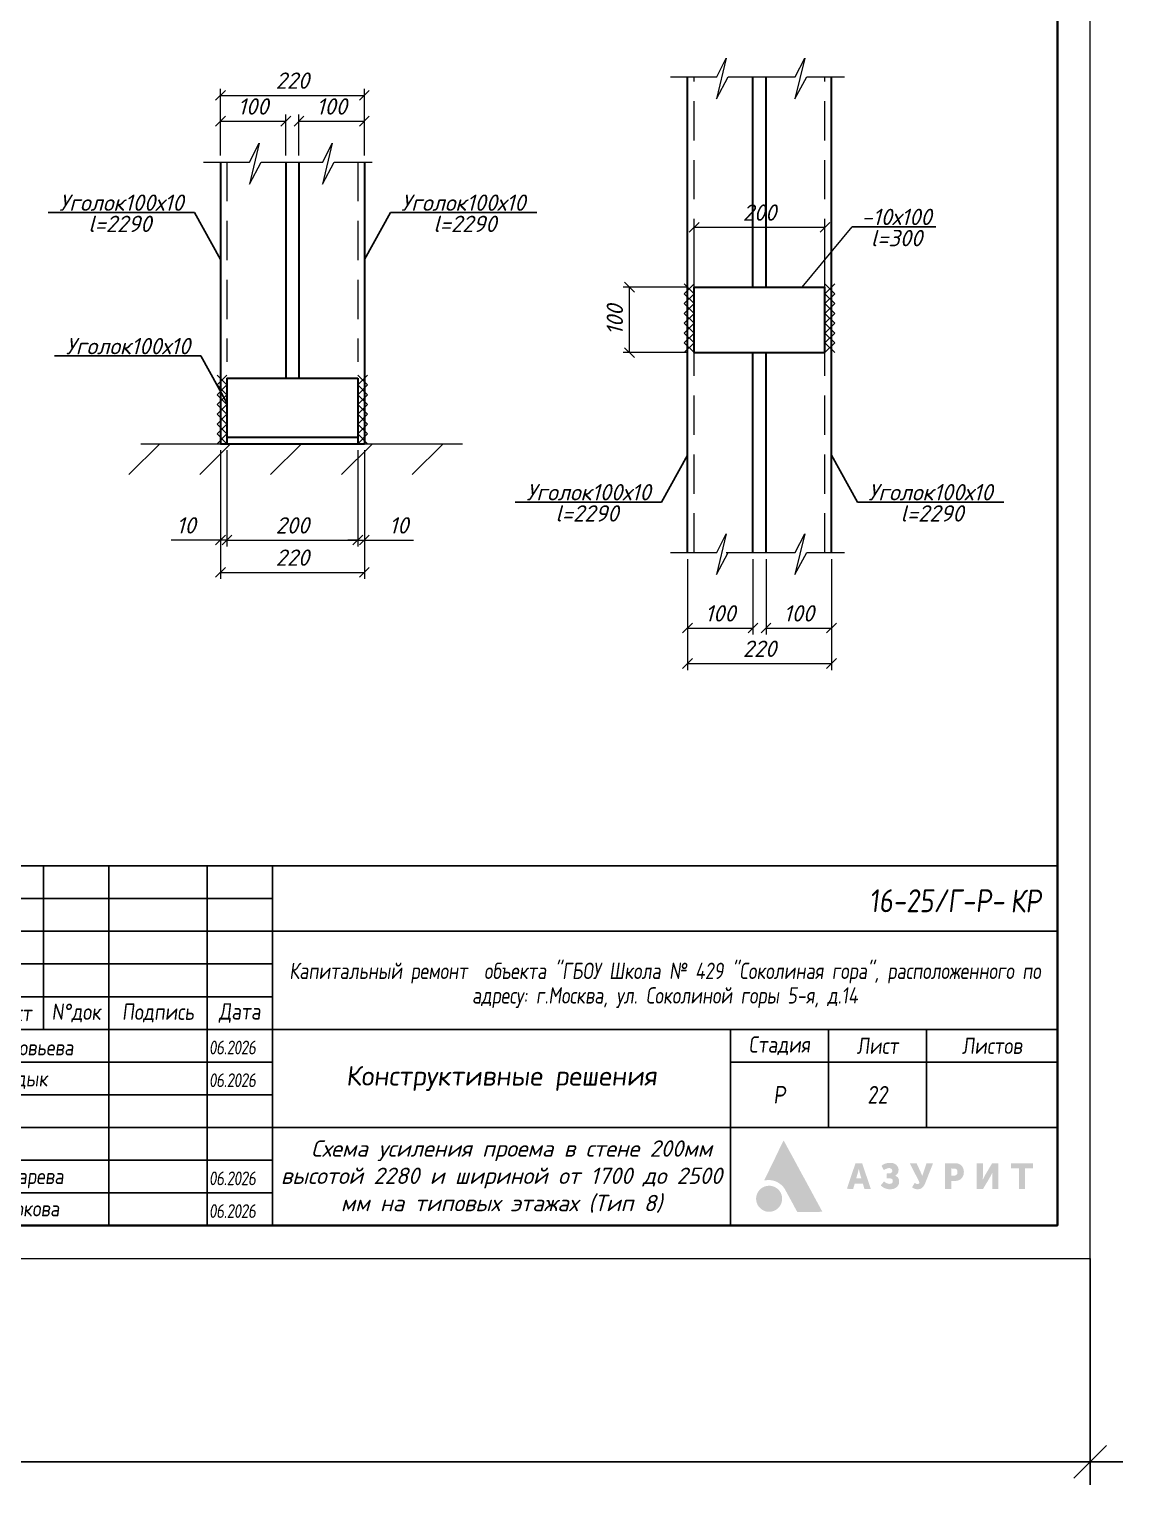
# Model space of a CAD drawing. Header units: millimetres. Extents: x 10124 to 8132345, y -95635 to 1386204.
# Drawn here: x 163697 to 165369, y 25514 to 27739 of the extents above; entities that cross this region are included whole.
import ezdxf
from ezdxf.enums import TextEntityAlignment as Align

# ---------------------------------------------------------------- set-up
doc = ezdxf.new("R2010")
doc.units = ezdxf.units.MM
doc.linetypes.add('Пунктир 2мм', pattern=[3, 2, -1])
doc.layers.get('DEFPOINTS').update_dxf_attribs({"color": 1})
for name, color, linetype, lineweight in [('013', 7, 'Continuous', 13), ('030', 7, 'Continuous', 30), ('_TEXT', 7, 'Continuous', 30)]:
    doc.layers.add(name, color=color, linetype=linetype, lineweight=lineweight)
doc.layers.add('_STAMP', color=7, linetype='Continuous')
doc.styles.add('10', font='isocpeui.ttf', dxfattribs={"height": 25})
doc.styles.add('GOST', font='isocpeur.TTF')
doc.styles.add('ISOCPEUR', font='isocpeur.TTF', dxfattribs={"width": 0.85, "oblique": 7})
doc.styles.add('БДА100', font='romand.shx', dxfattribs={"width": 0.7})
doc.dimstyles.new('10', dxfattribs={"dimtxt": 37.5, "dimasz": 15, "dimexe": 10, "dimexo": 10, "dimgap": 10, "dimtad": 1, "dimtxsty": '10', "dimblk": 'OBLIQUE', "dimcen": 2.5, "dimadec": 0, "dimazin": 0, "dimtfac": 1, "dimtmove": 0, "dimatfit": 3, "dimfxl": 1, "dimlwd": 15, "dimlwe": 15, "dimarcsym": 0})
doc.dimstyles.new('БДА1', dxfattribs={"dimtxt": 2, "dimasz": 1, "dimexe": 0.7, "dimexo": 0, "dimgap": 0.8, "dimtad": 1, "dimdec": 0, "dimrnd": 1, "dimzin": 0, "dimdsep": 46, "dimtxsty": 'БДА100', "dimblk": 'OBLIQUE', "dimcen": 2, "dimdle": 1, "dimadec": 0, "dimazin": 0, "dimtfac": 1, "dimtdec": 0, "dimtmove": 1, "dimatfit": 3, "dimldrblk": 'NONE', "dimfxl": 0.7, "dimtolj": 1, "dimtzin": 0, "dimlwd": -1, "dimlwe": -1, "dimarcsym": 0})

# ---------------------------------------------------------------- blocks, each defined once
blk = doc.blocks.new('_OBLIQUE')
at = {"color": 0, "linetype": 'ByBlock'}
blk.add_line((-0.5, -0.5), (0.5, 0.5), dxfattribs=at)
blk = doc.blocks.new('*D17')
at = {"layer": 'DEFPOINTS', "color": 0, "transparency": 16777216}
for p, q in [((0, 0), (0, -34.62)), ((594, 0), (594, -34.62)), ((-5, -31.12), (599, -31.12))]:
    blk.add_line(p, q, dxfattribs=at)
for p in [(0, 0), (594, 0), (594, -31.12)]:
    blk.add_point(p, dxfattribs=at)
at = {"layer": 'DEFPOINTS', "color": 0, "transparency": 16777216, "xscale": 5, "yscale": 5, "zscale": 5, "rotation": 180}
blk.add_blockref('_OBLIQUE', (0, -31.12), dxfattribs=at)
at = {"layer": 'DEFPOINTS', "color": 0, "transparency": 16777216, "xscale": 5, "yscale": 5, "zscale": 5}
blk.add_blockref('_OBLIQUE', (594, -31.12), dxfattribs=at)
at = {"layer": 'DEFPOINTS', "color": 0, "lineweight": 0, "transparency": 16777216, "insert": (105, -22.12), "char_height": 10, "attachment_point": 5, "style": 'БДА100'}
blk.add_mtext('\\A1;594', dxfattribs=at)
blk = doc.blocks.new('_None')
blk = doc.blocks.new('Логотип Азурит')
at = {"layer": '_STAMP', "linetype": 'Continuous', "true_color": 0x2a3756}
h = blk.add_hatch(color=159, dxfattribs=at)
h.dxf.hatch_style = 1
h.paths.add_polyline_path([(-39.4, 8.5), (-40.02, 9.65), (-40.61, 10.74), (-41.14, 11.7), (-41.62, 12.59), (-41.79, 12.89), (-41.86, 13.01), (-41.91, 12.94), (-41.99, 12.78), (-42.39, 11.96), (-42.77, 11.18), (-43.09, 10.5), (-43.47, 9.72), (-44.18, 8.26), (-44.5, 7.6), (-44.73, 7.14), (-44.85, 6.9), (-44.7, 6.93), (-44.51, 6.95), (-44.27, 6.97), (-44.09, 6.97), (-43.91, 6.96), (-43.74, 6.94), (-43.56, 6.91), (-43.39, 6.87), (-43.22, 6.81), (-43.05, 6.75), (-42.89, 6.68), (-42.73, 6.59), (-42.58, 6.5), (-42.43, 6.4), (-42.29, 6.29), (-42.15, 6.17), (-42.03, 6.04), (-41.91, 5.91), (-41.79, 5.77), (-41.72, 5.65), (-41.63, 5.5), (-41.3, 4.9), (-41.02, 4.39), (-40.57, 3.56), (-40.05, 2.59), (-39.78, 2.11), (-37.86, 2.11), (-36.5, 2.11), (-35.94, 2.12), (-36.48, 3.13), (-36.82, 3.75), (-37.16, 4.37), (-37.67, 5.33), (-38.2, 6.3), (-38.54, 6.93), (-38.87, 7.53)])
h = blk.add_hatch(color=159, dxfattribs=at)
h.dxf.hatch_style = 1
h.paths.add_polyline_path([(-29.3, 7.88), (-29.63, 8.84), (-29.86, 9.53), (-30.37, 9.54), (-30.87, 9.54), (-30.93, 9.38), (-31.26, 8.4), (-31.64, 7.27), (-31.97, 6.31), (-32.19, 5.64), (-32.05, 5.63), (-31.71, 5.62), (-31.23, 5.62), (-31.11, 6.03), (-30.99, 6.44), (-30.37, 6.44), (-29.75, 6.44), (-29.63, 6.03), (-29.52, 5.62), (-29.03, 5.62), (-28.54, 5.62), (-28.6, 5.8), (-28.93, 6.79)])
h.paths.add_polyline_path([(-30.77, 7.21), (-30.74, 7.31), (-30.56, 7.93), (-30.43, 8.43), (-30.39, 8.59), (-30.37, 8.65), (-30.35, 8.64), (-30.31, 8.45), (-30.22, 8.08), (-30.11, 7.66), (-30.01, 7.33), (-29.97, 7.21), (-30.37, 7.21)], flags=16)
h = blk.add_hatch(color=159, dxfattribs=at)
h.dxf.hatch_style = 1
h.paths.add_polyline_path([(-24.39, 7.35), (-24.47, 7.43), (-24.56, 7.5), (-24.66, 7.56), (-24.81, 7.65), (-24.74, 7.69), (-24.65, 7.75), (-24.55, 7.86), (-24.45, 7.97), (-24.38, 8.09), (-24.35, 8.18), (-24.32, 8.25), (-24.31, 8.34), (-24.3, 8.45), (-24.3, 8.65), (-24.31, 8.73), (-24.34, 8.82), (-24.41, 8.99), (-24.51, 9.14), (-24.63, 9.28), (-24.78, 9.39), (-24.95, 9.48), (-25.13, 9.55), (-25.34, 9.59), (-25.56, 9.6), (-25.74, 9.6), (-25.91, 9.58), (-26.08, 9.55), (-26.23, 9.51), (-26.39, 9.46), (-26.53, 9.39), (-26.67, 9.32), (-26.8, 9.23), (-26.9, 9.15), (-26.81, 8.98), (-26.64, 8.66), (-26.54, 8.5), (-26.51, 8.5), (-26.46, 8.54), (-26.35, 8.61), (-26.21, 8.67), (-26.07, 8.73), (-25.93, 8.77), (-25.82, 8.79), (-25.72, 8.79), (-25.62, 8.79), (-25.53, 8.76), (-25.46, 8.73), (-25.39, 8.68), (-25.34, 8.62), (-25.3, 8.55), (-25.26, 8.45), (-25.26, 8.36), (-25.27, 8.27), (-25.32, 8.18), (-25.36, 8.13), (-25.39, 8.08), (-25.44, 8.05), (-25.49, 8.02), (-25.63, 7.99), (-25.84, 7.98), (-26.1, 7.97), (-26.1, 7.6), (-26.1, 7.24), (-25.78, 7.23), (-25.54, 7.21), (-25.45, 7.2), (-25.38, 7.18), (-25.33, 7.15), (-25.28, 7.12), (-25.25, 7.08), (-25.21, 7.02), (-25.19, 6.96), (-25.17, 6.9), (-25.17, 6.76), (-25.18, 6.7), (-25.2, 6.64), (-25.23, 6.58), (-25.26, 6.53), (-25.31, 6.49), (-25.37, 6.45), (-25.44, 6.43), (-25.52, 6.41), (-25.69, 6.39), (-25.78, 6.39), (-25.87, 6.41), (-26, 6.45), (-26.16, 6.51), (-26.3, 6.6), (-26.43, 6.69), (-26.53, 6.76), (-26.77, 6.45), (-26.93, 6.26), (-26.97, 6.2), (-26.98, 6.15), (-26.97, 6.11), (-26.94, 6.07), (-26.82, 5.97), (-26.62, 5.84), (-26.41, 5.73), (-26.19, 5.65), (-25.97, 5.59), (-25.78, 5.57), (-25.53, 5.57), (-25.3, 5.58), (-25.12, 5.61), (-24.99, 5.65), (-24.87, 5.71), (-24.75, 5.78), (-24.64, 5.85), (-24.54, 5.94), (-24.45, 6.03), (-24.37, 6.13), (-24.31, 6.23), (-24.25, 6.37), (-24.21, 6.51), (-24.2, 6.66), (-24.2, 6.82), (-24.21, 6.94), (-24.24, 7.06), (-24.28, 7.16), (-24.33, 7.26)])
h = blk.add_hatch(color=159, dxfattribs=at)
h.dxf.hatch_style = 1
h.paths.add_polyline_path([(-19.61, 8.04), (-19.36, 8.68), (-19.14, 9.22), (-19.03, 9.53), (-19.17, 9.54), (-19.52, 9.54), (-20.02, 9.54), (-20.05, 9.44), (-20.31, 8.65), (-20.59, 7.81), (-20.63, 7.68), (-20.66, 7.62), (-20.67, 7.61), (-20.7, 7.67), (-20.82, 7.97), (-21.01, 8.4), (-21.34, 9.1), (-21.54, 9.54), (-22.06, 9.54), (-22.58, 9.54), (-22.4, 9.17), (-21.88, 8.17), (-21.32, 7.06), (-21.11, 6.63), (-21.09, 6.56), (-21.1, 6.52), (-21.15, 6.45), (-21.21, 6.41), (-21.28, 6.38), (-21.37, 6.37), (-21.45, 6.37), (-21.55, 6.39), (-21.64, 6.43), (-21.74, 6.49), (-21.82, 6.53), (-21.86, 6.49), (-21.92, 6.39), (-22.11, 6.05), (-22.23, 5.85), (-22.18, 5.81), (-22.08, 5.75), (-21.95, 5.69), (-21.81, 5.63), (-21.69, 5.59), (-21.51, 5.57), (-21.31, 5.57), (-21.12, 5.59), (-20.97, 5.62), (-20.88, 5.66), (-20.79, 5.71), (-20.71, 5.77), (-20.63, 5.84), (-20.56, 5.93), (-20.48, 6.02), (-20.35, 6.23), (-20.28, 6.35), (-20.21, 6.51), (-19.92, 7.25)])
h = blk.add_hatch(color=159, dxfattribs=at)
h.dxf.hatch_style = 1
h.paths.add_polyline_path([(-14.46, 7.53), (-14.41, 7.64), (-14.37, 7.74), (-14.33, 7.96), (-14.31, 8.19), (-14.32, 8.41), (-14.37, 8.63), (-14.45, 8.83), (-14.5, 8.93), (-14.55, 9.02), (-14.62, 9.1), (-14.69, 9.18), (-14.81, 9.29), (-14.92, 9.37), (-15.06, 9.43), (-15.21, 9.49), (-15.33, 9.52), (-15.49, 9.53), (-16.3, 9.54), (-17.21, 9.54), (-17.21, 7.58), (-17.21, 5.62), (-16.73, 5.62), (-16.25, 5.62), (-16.25, 6.23), (-16.25, 6.83), (-15.87, 6.83), (-15.58, 6.84), (-15.35, 6.86), (-15.17, 6.91), (-14.99, 6.98), (-14.83, 7.08), (-14.69, 7.2), (-14.56, 7.36)])
h.paths.add_polyline_path([(-15.6, 7.68), (-15.67, 7.66), (-15.95, 7.66), (-16.25, 7.66), (-16.25, 8.2), (-16.25, 8.74), (-15.93, 8.73), (-15.64, 8.72), (-15.57, 8.7), (-15.51, 8.67), (-15.42, 8.6), (-15.35, 8.51), (-15.32, 8.45), (-15.3, 8.39), (-15.29, 8.19), (-15.29, 8.07), (-15.3, 8), (-15.32, 7.94), (-15.35, 7.88), (-15.39, 7.82), (-15.43, 7.78), (-15.53, 7.71)], flags=16)
h = blk.add_hatch(color=159, dxfattribs=at)
h.dxf.hatch_style = 1
h.paths.add_polyline_path([(-10.09, 7.82), (-9.98, 8.03), (-9.94, 8.12), (-9.95, 7.93), (-9.96, 7.49), (-9.97, 6.69), (-9.97, 5.62), (-9.5, 5.62), (-9.04, 5.62), (-9.04, 7.58), (-9.04, 9.54), (-9.51, 9.54), (-9.99, 9.54), (-10.36, 8.91), (-10.84, 8.1), (-11.03, 7.78), (-11.26, 7.34), (-11.37, 7.13), (-11.42, 7.05), (-11.41, 7.31), (-11.39, 7.78), (-11.39, 8.55), (-11.39, 9.54), (-11.86, 9.54), (-12.34, 9.54), (-12.34, 7.58), (-12.34, 5.62), (-11.86, 5.62), (-11.37, 5.62), (-11.18, 5.95), (-10.61, 6.89), (-10.31, 7.42)])
h = blk.add_hatch(color=159, dxfattribs=at)
h.dxf.hatch_style = 1
h.paths.add_polyline_path([(-3.74, 9.14), (-3.74, 9.54), (-5.42, 9.54), (-7.09, 9.54), (-7.09, 9.14), (-7.09, 8.74), (-6.5, 8.74), (-5.9, 8.74), (-5.9, 7.18), (-5.9, 5.62), (-5.43, 5.62), (-4.95, 5.62), (-4.95, 7.18), (-4.95, 8.74), (-4.35, 8.74), (-3.74, 8.74)])
at = {"layer": '_STAMP', "linetype": 'Continuous', "true_color": 0x1447b7}
h = blk.add_hatch(color=162, dxfattribs=at)
h.dxf.hatch_style = 1
h.paths.add_polyline_path([(-42.09, 4.22), (-42.11, 4.4), (-42.15, 4.58), (-42.2, 4.76), (-42.27, 4.93), (-42.35, 5.1), (-42.45, 5.26), (-42.57, 5.41), (-42.7, 5.55), (-42.8, 5.64), (-42.91, 5.72), (-43.14, 5.86), (-43.38, 5.97), (-43.63, 6.05), (-43.89, 6.09), (-44.15, 6.1), (-44.42, 6.07), (-44.55, 6.04), (-44.68, 6.01), (-44.87, 5.94), (-45.05, 5.85), (-45.22, 5.74), (-45.37, 5.62), (-45.51, 5.49), (-45.63, 5.35), (-45.75, 5.19), (-45.84, 5.03), (-45.92, 4.85), (-45.98, 4.67), (-46.03, 4.49), (-46.06, 4.29), (-46.07, 4.1), (-46.05, 3.9), (-46.02, 3.7), (-45.97, 3.51), (-45.92, 3.37), (-45.87, 3.24), (-45.8, 3.11), (-45.72, 2.99), (-45.64, 2.88), (-45.54, 2.77), (-45.44, 2.67), (-45.33, 2.57), (-45.22, 2.49), (-45.1, 2.41), (-44.98, 2.34), (-44.85, 2.28), (-44.72, 2.22), (-44.58, 2.18), (-44.44, 2.15), (-44.3, 2.13), (-44.05, 2.12), (-43.8, 2.14), (-43.57, 2.19), (-43.34, 2.26), (-43.12, 2.37), (-42.92, 2.5), (-42.73, 2.65), (-42.56, 2.83), (-42.44, 2.99), (-42.34, 3.15), (-42.26, 3.32), (-42.19, 3.49), (-42.14, 3.67), (-42.11, 3.85), (-42.09, 4.03)])
blk = doc.blocks.new('_Azurit_Stamp')
at = {"layer": '_STAMP'}
for p, q in [((-175, 55), (-175, 30)), ((-165, 55), (-165, 0)), ((-155, 55), (-155, 30)), ((-145, 55), (-145, 0)), ((-130, 55), (-130, 0)), ((-120, 55), (-120, 0)), ((-185, 50), (-120, 50)), ((-185, 45), (-120, 45)), ((0, 45), (-120, 45)), ((-185, 40), (-120, 40)), ((-185, 35), (-120, 35)), ((-185, 30), (-120, 30)), ((0, 30), (-120, 30)), ((-50, 30), (-50, 0)), ((-35, 25), (-35, 30)), ((-20, 25), (-20, 30)), ((-185, 25), (-120, 25)), ((-50, 25), (-35, 25)), ((-35, 25), (-50, 25)), ((-35, 25), (-20, 25)), ((-35, 15), (-35, 25)), ((-20, 25), (-35, 25)), ((-20, 25), (0, 25)), ((-20, 15), (-20, 25)), ((0, 25), (-20, 25)), ((-185, 20), (-120, 20)), ((-185, 15), (-120, 15)), ((-120, 15), (0, 15)), ((-185, 10), (-120, 10)), ((-185, 5), (-120, 5))]:
    blk.add_line(p, q, dxfattribs=at)
blk.add_lwpolyline([(-185, 0), (0, 0), (0, 55), (-185, 55)], close=True, dxfattribs=at)
at = {"linetype": 'Continuous'}
blk.add_blockref('Логотип Азурит', (0, 0), dxfattribs=at)
at = {"color": 0, "lineweight": 9, "insert": (-42.5, 20), "char_height": 2.7, "width": 15, "attachment_point": 5, "style": 'ISOCPEUR'}
blk.add_mtext('Р', dxfattribs=at)
at = {"layer": '_TEXT', "color": 1, "style": 'ISOCPEUR', "oblique": 7, "width": 0.85}
blk.add_text('КР ', height=3.5, dxfattribs=at).set_placement((-7.2, 49.62), align=Align.MIDDLE_LEFT)
at = {"layer": '_TEXT', "color": 5, "line_spacing_factor": 0.9, "style": 'ISOCPEUR'}
for s, width, heights, insert, char_height, attachment_point in [('16-25/Г-Р-', 69.1586, [9.61], (-8.07, 49.66), 3.5, 6), ('{\\Q8;\\W0.8;\\C7;Капитальный ремонт  объекта "ГБОУ Школа № 429 "Соколиная гора", расположенного по адресу: г.Москва, ул. Соколиной горы 5-я, д.14}', 120, [14.01], (-60, 36.73), 2.5, 5), ('{\\W1;Конструктивные решения}', 69.1586, [14.57], (-85, 22.5), 3, 5)]:
    blk.add_mtext_dynamic_manual_height_columns(s, width=width, gutter_width=0, heights=heights, dxfattribs=dict(at, insert=insert, char_height=char_height, attachment_point=attachment_point))
at = {"layer": '_TEXT', "style": 'ISOCPEUR'}
for s, width, insert, char_height, attachment_point in [('Изм', 10, (-180, 32.5), 2.5, 5), ('{\\W0.7;Кол.уч}', 10, (-170, 32.17), 2.5, 5), ('Лист', 10, (-160, 32.5), 2.5, 5), ('N%%Dдок', 10, (-150, 32.5), 2.5, 5), ('Подпись', 10, (-137.5, 32.5), 2.5, 5), ('Дата', 10, (-125, 32.5), 2.5, 5), ('Разраб.', 20, (-183, 27.5), 2.4, 4), ('Стадия', 15, (-42.5, 27.5), 2.5, 5), ('Лист', 15, (-27.5, 27.5), 2.5, 5), ('Листов', 15, (-10, 27.5), 2.5, 5), ('Проверил', 20, (-183, 22.27), 2.4, 4), ('Н. контр.', 20, (-183, 7.27), 2.4, 4), ('ГИП', 20, (-183, 2.04), 2.4, 4)]:
    blk.add_mtext_dynamic_manual_height_columns(s, width=width, gutter_width=12.5, heights=[0], dxfattribs=dict(at, insert=insert, char_height=char_height, attachment_point=attachment_point))
at = {"layer": '_TEXT', "color": 1, "attachment_point": 4, "style": 'ISOCPEUR'}
for s, width, insert, char_height in [('Соловьева', 19.0361, (-163, 27.23), 2.4), ('{\\W0.82;\\T0.92;06.2026}', 7.4894, (-129.7, 27.23), 2.1), ('{\\W0.82;\\T0.92;06.2026}', 7.4894, (-129.7, 22.23), 2.1), ('{\\W0.82;\\T0.92;06.2026}', 7.4894, (-129.7, 7.23), 2.1), ('{\\W0.82;\\T0.92;06.2026}', 7.4894, (-129.7, 2.23), 2.1)]:
    blk.add_mtext_dynamic_manual_height_columns(s, width=width, gutter_width=12.5, heights=[0], dxfattribs=dict(at, insert=insert, char_height=char_height))
at = {"layer": '_TEXT', "color": 5, "char_height": 2.4, "attachment_point": 4, "style": 'ISOCPEUR'}
for s, insert in [('Дидык', (-163, 22.23)), ('Губарева', (-163, 7.23)), ('Маркова', (-163, 2.29))]:
    blk.add_mtext_dynamic_manual_height_columns(s, width=19.0361, gutter_width=12.5, heights=[0], dxfattribs=dict(at, insert=insert))
blk = doc.blocks.new('*D514')
at = {"color": 0, "lineweight": 15, "ltscale": 100, "transparency": 16777216}
for p, q in [((163999.5, 27095.4), (163999.5, 26948.1)), ((164199.5, 27095.4), (164199.5, 26948.1)), ((163999.5, 26958.1), (164199.5, 26958.1))]:
    blk.add_line(p, q, dxfattribs=at)
at = {"layer": 'DEFPOINTS', "color": 0, "ltscale": 100, "transparency": 16777216}
for p in [(163999.5, 27105.4), (164199.5, 27105.4), (164199.5, 26958.1)]:
    blk.add_point(p, dxfattribs=at)
at = {"color": 0, "lineweight": 15, "ltscale": 100, "transparency": 16777216, "xscale": 15, "yscale": 15, "zscale": 15, "rotation": 180}
blk.add_blockref('_OBLIQUE', (163999.5, 26958.1), dxfattribs=at)
at = {"color": 0, "lineweight": 15, "ltscale": 100, "transparency": 16777216, "xscale": 15, "yscale": 15, "zscale": 15}
blk.add_blockref('_OBLIQUE', (164199.5, 26958.1), dxfattribs=at)
at = {"color": 0, "ltscale": 100, "transparency": 16777216, "insert": (164099.5, 26980.6), "char_height": 25, "attachment_point": 5, "style": '10'}
blk.add_mtext('200', dxfattribs=at)
blk = doc.blocks.new('*D542')
at = {"layer": '013', "color": 0, "lineweight": 15, "ltscale": 100, "transparency": 16777216}
for p, q in [((163989.5, 27095.4), (163989.5, 26948.1)), ((163999.5, 27095.4), (163999.5, 26948.1)), ((163989.5, 26958.1), (163914.3, 26958.1)), ((163999.5, 26958.1), (163989.5, 26958.1)), ((163999.5, 26958.1), (164014.5, 26958.1))]:
    blk.add_line(p, q, dxfattribs=at)
at = {"layer": 'DEFPOINTS', "color": 0, "ltscale": 100, "transparency": 16777216}
for p in [(163989.5, 27105.4), (163999.5, 27105.4), (163989.5, 26958.1)]:
    blk.add_point(p, dxfattribs=at)
at = {"layer": '013', "color": 0, "lineweight": 15, "ltscale": 100, "transparency": 16777216, "xscale": 15, "yscale": 15, "zscale": 15}
blk.add_blockref('_OBLIQUE', (163989.5, 26958.1), dxfattribs=at)
at = {"layer": '013', "color": 0, "lineweight": 15, "ltscale": 100, "transparency": 16777216, "xscale": 15, "yscale": 15, "zscale": 15, "rotation": 180}
blk.add_blockref('_OBLIQUE', (163999.5, 26958.1), dxfattribs=at)
at = {"layer": '013', "color": 0, "ltscale": 100, "transparency": 16777216, "insert": (163936.9, 26980.6), "char_height": 25, "attachment_point": 5, "style": '10'}
blk.add_mtext('10', dxfattribs=at)
blk = doc.blocks.new('*D515')
at = {"layer": '013', "color": 0, "lineweight": 15, "ltscale": 100, "transparency": 16777216}
for p, q in [((164199.5, 27095.4), (164199.5, 26948.1)), ((164209.5, 27095.4), (164209.5, 26948.1)), ((164199.5, 26958.1), (164184.5, 26958.1)), ((164199.5, 26958.1), (164209.5, 26958.1)), ((164209.5, 26958.1), (164284.7, 26958.1))]:
    blk.add_line(p, q, dxfattribs=at)
at = {"layer": 'DEFPOINTS', "color": 0, "ltscale": 100, "transparency": 16777216}
for p in [(164199.5, 27105.4), (164209.5, 27105.4), (164209.5, 26958.1)]:
    blk.add_point(p, dxfattribs=at)
at = {"layer": '013', "color": 0, "lineweight": 15, "ltscale": 100, "transparency": 16777216, "xscale": 15, "yscale": 15, "zscale": 15}
blk.add_blockref('_OBLIQUE', (164199.5, 26958.1), dxfattribs=at)
at = {"layer": '013', "color": 0, "lineweight": 15, "ltscale": 100, "transparency": 16777216, "xscale": 15, "yscale": 15, "zscale": 15, "rotation": 180}
blk.add_blockref('_OBLIQUE', (164209.5, 26958.1), dxfattribs=at)
at = {"layer": '013', "color": 0, "ltscale": 100, "transparency": 16777216, "insert": (164262.1, 26980.6), "char_height": 25, "attachment_point": 5, "style": '10'}
blk.add_mtext('10', dxfattribs=at)
blk = doc.blocks.new('*D516')
at = {"layer": '013', "color": 0, "lineweight": 15, "ltscale": 100, "transparency": 16777216}
for p, q in [((163989.5, 27095.4), (163989.5, 26898.8)), ((164209.5, 27095.4), (164209.5, 26898.8)), ((163989.5, 26908.8), (164209.5, 26908.8))]:
    blk.add_line(p, q, dxfattribs=at)
at = {"layer": 'DEFPOINTS', "color": 0, "ltscale": 100, "transparency": 16777216}
for p in [(163989.5, 27105.4), (164209.5, 27105.4), (164209.5, 26908.8)]:
    blk.add_point(p, dxfattribs=at)
at = {"layer": '013', "color": 0, "lineweight": 15, "ltscale": 100, "transparency": 16777216, "xscale": 15, "yscale": 15, "zscale": 15, "rotation": 180}
blk.add_blockref('_OBLIQUE', (163989.5, 26908.8), dxfattribs=at)
at = {"layer": '013', "color": 0, "lineweight": 15, "ltscale": 100, "transparency": 16777216, "xscale": 15, "yscale": 15, "zscale": 15}
blk.add_blockref('_OBLIQUE', (164209.5, 26908.8), dxfattribs=at)
at = {"layer": '013', "color": 0, "ltscale": 100, "transparency": 16777216, "insert": (164099.5, 26931.3), "char_height": 25, "attachment_point": 5, "style": '10'}
blk.add_mtext('220', dxfattribs=at)
blk = doc.blocks.new('*D522')
at = {"layer": '013', "color": 0, "lineweight": 15, "ltscale": 100, "transparency": 16777216}
for p, q in [((163989.5, 27546), (163989.5, 27608.4)), ((163989.5, 27598.4), (164089.5, 27598.4)), ((164089.5, 27546), (164089.5, 27608.4))]:
    blk.add_line(p, q, dxfattribs=at)
at = {"layer": 'DEFPOINTS', "color": 0, "ltscale": 100, "transparency": 16777216}
for p in [(164089.5, 27598.4), (163989.5, 27536), (164089.5, 27536)]:
    blk.add_point(p, dxfattribs=at)
at = {"layer": '013', "color": 0, "lineweight": 15, "ltscale": 100, "transparency": 16777216, "xscale": 15, "yscale": 15, "zscale": 15, "rotation": 180}
blk.add_blockref('_OBLIQUE', (163989.5, 27598.4), dxfattribs=at)
at = {"layer": '013', "color": 0, "lineweight": 15, "ltscale": 100, "transparency": 16777216, "xscale": 15, "yscale": 15, "zscale": 15}
blk.add_blockref('_OBLIQUE', (164089.5, 27598.4), dxfattribs=at)
at = {"layer": '013', "color": 0, "ltscale": 100, "transparency": 16777216, "insert": (164039.5, 27620.9), "char_height": 25, "attachment_point": 5, "style": '10'}
blk.add_mtext('100', dxfattribs=at)
blk = doc.blocks.new('*D497')
at = {"layer": '013', "color": 0, "lineweight": 15, "ltscale": 100, "transparency": 16777216}
for p, q in [((163989.5, 27546), (163989.5, 27647.9)), ((163989.5, 27637.9), (164209.5, 27637.9)), ((164209.5, 27546), (164209.5, 27647.9))]:
    blk.add_line(p, q, dxfattribs=at)
at = {"layer": 'DEFPOINTS', "color": 0, "ltscale": 100, "transparency": 16777216}
for p in [(164209.5, 27637.9), (163989.5, 27536), (164209.5, 27536)]:
    blk.add_point(p, dxfattribs=at)
at = {"layer": '013', "color": 0, "lineweight": 15, "ltscale": 100, "transparency": 16777216, "xscale": 15, "yscale": 15, "zscale": 15, "rotation": 180}
blk.add_blockref('_OBLIQUE', (163989.5, 27637.9), dxfattribs=at)
at = {"layer": '013', "color": 0, "lineweight": 15, "ltscale": 100, "transparency": 16777216, "xscale": 15, "yscale": 15, "zscale": 15}
blk.add_blockref('_OBLIQUE', (164209.5, 27637.9), dxfattribs=at)
at = {"layer": '013', "color": 0, "ltscale": 100, "transparency": 16777216, "insert": (164099.5, 27660.4), "char_height": 25, "attachment_point": 5, "style": '10'}
blk.add_mtext('220', dxfattribs=at)
blk = doc.blocks.new('*D523')
at = {"layer": '013', "color": 0, "lineweight": 15, "ltscale": 100, "transparency": 16777216}
for p, q in [((164109.5, 27546), (164109.5, 27608.4)), ((164109.5, 27598.4), (164209.5, 27598.4)), ((164209.5, 27546), (164209.5, 27608.4))]:
    blk.add_line(p, q, dxfattribs=at)
at = {"layer": 'DEFPOINTS', "color": 0, "ltscale": 100, "transparency": 16777216}
for p in [(164209.5, 27598.4), (164109.5, 27536), (164209.5, 27536)]:
    blk.add_point(p, dxfattribs=at)
at = {"layer": '013', "color": 0, "lineweight": 15, "ltscale": 100, "transparency": 16777216, "xscale": 15, "yscale": 15, "zscale": 15, "rotation": 180}
blk.add_blockref('_OBLIQUE', (164109.5, 27598.4), dxfattribs=at)
at = {"layer": '013', "color": 0, "lineweight": 15, "ltscale": 100, "transparency": 16777216, "xscale": 15, "yscale": 15, "zscale": 15}
blk.add_blockref('_OBLIQUE', (164209.5, 27598.4), dxfattribs=at)
at = {"layer": '013', "color": 0, "ltscale": 100, "transparency": 16777216, "insert": (164159.5, 27620.9), "char_height": 25, "attachment_point": 5, "style": '10'}
blk.add_mtext('100', dxfattribs=at)
blk = doc.blocks.new('*D501')
at = {"layer": '013', "color": 0, "lineweight": 15, "ltscale": 100, "transparency": 16777216}
for p, q in [((164703.6, 26929), (164703.6, 26813.6)), ((164803.6, 26929), (164803.6, 26813.6)), ((164703.6, 26823.6), (164803.6, 26823.6))]:
    blk.add_line(p, q, dxfattribs=at)
at = {"layer": 'DEFPOINTS', "color": 0, "ltscale": 100, "transparency": 16777216}
for p in [(164703.6, 26939), (164803.6, 26939), (164803.6, 26823.6)]:
    blk.add_point(p, dxfattribs=at)
at = {"layer": '013', "color": 0, "lineweight": 15, "ltscale": 100, "transparency": 16777216, "xscale": 15, "yscale": 15, "zscale": 15, "rotation": 180}
blk.add_blockref('_OBLIQUE', (164703.6, 26823.6), dxfattribs=at)
at = {"layer": '013', "color": 0, "lineweight": 15, "ltscale": 100, "transparency": 16777216, "xscale": 15, "yscale": 15, "zscale": 15}
blk.add_blockref('_OBLIQUE', (164803.6, 26823.6), dxfattribs=at)
at = {"layer": '013', "color": 0, "ltscale": 100, "transparency": 16777216, "insert": (164753.6, 26846.1), "char_height": 25, "attachment_point": 5, "style": '10'}
blk.add_mtext('100', dxfattribs=at)
blk = doc.blocks.new('*D502')
at = {"layer": '013', "color": 0, "lineweight": 15, "ltscale": 100, "transparency": 16777216}
for p, q in [((164823.6, 26929), (164823.6, 26813.6)), ((164923.6, 26929), (164923.6, 26813.6)), ((164823.6, 26823.6), (164923.6, 26823.6))]:
    blk.add_line(p, q, dxfattribs=at)
at = {"layer": 'DEFPOINTS', "color": 0, "ltscale": 100, "transparency": 16777216}
for p in [(164823.6, 26939), (164923.6, 26939), (164923.6, 26823.6)]:
    blk.add_point(p, dxfattribs=at)
at = {"layer": '013', "color": 0, "lineweight": 15, "ltscale": 100, "transparency": 16777216, "xscale": 15, "yscale": 15, "zscale": 15, "rotation": 180}
blk.add_blockref('_OBLIQUE', (164823.6, 26823.6), dxfattribs=at)
at = {"layer": '013', "color": 0, "lineweight": 15, "ltscale": 100, "transparency": 16777216, "xscale": 15, "yscale": 15, "zscale": 15}
blk.add_blockref('_OBLIQUE', (164923.6, 26823.6), dxfattribs=at)
at = {"layer": '013', "color": 0, "ltscale": 100, "transparency": 16777216, "insert": (164873.6, 26846.1), "char_height": 25, "attachment_point": 5, "style": '10'}
blk.add_mtext('100', dxfattribs=at)
blk = doc.blocks.new('*D520')
at = {"layer": '013', "color": 0, "lineweight": 15, "ltscale": 100, "transparency": 16777216}
for p, q in [((164703.6, 26929), (164703.6, 26759.5)), ((164923.6, 26929), (164923.6, 26759.5)), ((164703.6, 26769.5), (164923.6, 26769.5))]:
    blk.add_line(p, q, dxfattribs=at)
at = {"layer": 'DEFPOINTS', "color": 0, "ltscale": 100, "transparency": 16777216}
for p in [(164703.6, 26939), (164923.6, 26939), (164923.6, 26769.5)]:
    blk.add_point(p, dxfattribs=at)
at = {"layer": '013', "color": 0, "lineweight": 15, "ltscale": 100, "transparency": 16777216, "xscale": 15, "yscale": 15, "zscale": 15, "rotation": 180}
blk.add_blockref('_OBLIQUE', (164703.6, 26769.5), dxfattribs=at)
at = {"layer": '013', "color": 0, "lineweight": 15, "ltscale": 100, "transparency": 16777216, "xscale": 15, "yscale": 15, "zscale": 15}
blk.add_blockref('_OBLIQUE', (164923.6, 26769.5), dxfattribs=at)
at = {"layer": '013', "color": 0, "ltscale": 100, "transparency": 16777216, "insert": (164813.6, 26792), "char_height": 25, "attachment_point": 5, "style": '10'}
blk.add_mtext('220', dxfattribs=at)
blk = doc.blocks.new('*D544')
at = {"layer": '013', "color": 0, "lineweight": 15, "ltscale": 100, "transparency": 16777216}
for p, q in [((164703.6, 27344.6), (164604.9, 27344.6)), ((164614.9, 27244.6), (164614.9, 27344.6)), ((164703.6, 27244.6), (164604.9, 27244.6))]:
    blk.add_line(p, q, dxfattribs=at)
at = {"layer": 'DEFPOINTS', "color": 0, "ltscale": 100, "transparency": 16777216}
for p in [(164614.9, 27344.6), (164713.6, 27344.6), (164713.6, 27244.6)]:
    blk.add_point(p, dxfattribs=at)
at = {"layer": '013', "color": 0, "lineweight": 15, "ltscale": 100, "transparency": 16777216, "xscale": 15, "yscale": 15, "zscale": 15}
for p, rotation in [((164614.9, 27344.6), 90), ((164614.9, 27244.6), 270)]:
    blk.add_blockref('_OBLIQUE', p, dxfattribs=dict(at, rotation=rotation))
at = {"layer": '013', "color": 0, "ltscale": 100, "transparency": 16777216, "insert": (164592.4, 27294.6), "char_height": 25, "attachment_point": 5, "rotation": 90, "style": '10'}
blk.add_mtext('100', dxfattribs=at)
blk = doc.blocks.new('*D545')
at = {"layer": '013', "color": 0, "lineweight": 15, "ltscale": 100, "transparency": 16777216}
for p, q in [((164713.6, 27354.6), (164713.6, 27446.2)), ((164713.6, 27436.2), (164913.6, 27436.2)), ((164913.6, 27354.6), (164913.6, 27446.2))]:
    blk.add_line(p, q, dxfattribs=at)
at = {"layer": 'DEFPOINTS', "color": 0, "ltscale": 100, "transparency": 16777216}
for p in [(164913.6, 27436.2), (164713.6, 27344.6), (164913.6, 27344.6)]:
    blk.add_point(p, dxfattribs=at)
at = {"layer": '013', "color": 0, "lineweight": 15, "ltscale": 100, "transparency": 16777216, "xscale": 15, "yscale": 15, "zscale": 15, "rotation": 180}
blk.add_blockref('_OBLIQUE', (164713.6, 27436.2), dxfattribs=at)
at = {"layer": '013', "color": 0, "lineweight": 15, "ltscale": 100, "transparency": 16777216, "xscale": 15, "yscale": 15, "zscale": 15}
blk.add_blockref('_OBLIQUE', (164913.6, 27436.2), dxfattribs=at)
at = {"layer": '013', "color": 0, "ltscale": 100, "transparency": 16777216, "insert": (164813.6, 27458.7), "char_height": 25, "attachment_point": 5, "style": '10'}
blk.add_mtext('200', dxfattribs=at)
blk = doc.blocks.new('*U16')
at = {"color": 44, "lineweight": 20, "ltscale": 10}
for p, q in [((594, 0), (594, 420)), ((0, 0), (594, 0))]:
    blk.add_line(p, q, dxfattribs=at)
at = {"color": 137, "lineweight": 35, "ltscale": 10}
for p, q in [((589, 5), (589, 415)), ((8.04, 5), (589, 5))]:
    blk.add_line(p, q, dxfattribs=at)
at = {"color": 44, "lineweight": 13, "style": 'GOST', "oblique": 10, "width": 0.8}
for tag in ['ФОРМАТВЕРТ', 'ФОРМАТГОРИЗ']:
    blk.add_attdef(tag, (542.98, 1.6), '', height=2, dxfattribs=at)
at = {"layer": 'DEFPOINTS', "color": 251, "lineweight": 0}
dim = blk.add_linear_dim(base=(594, -31.12), p1=(0, 0), p2=(594, 0), dimstyle='БДА1', override={"dimscale": 5}, dxfattribs=at)
dim.commit()
dim.dimension.update_dxf_attribs({"geometry": '*D17', "text_midpoint": (105, -31.12), "dimtype": 128})

msp = doc.modelspace()

# ---------------------------------------------------------------- linework, layer by layer
at = {"ltscale": 100}
for p, q in [((163949.71, 27458.8), (163725.969, 27458.8)), ((163989.513, 27387.136), (163949.71, 27458.8)), ((164209.513, 27387.136), (164249.315, 27458.8)), ((164249.315, 27458.8), (164473.056, 27458.8)), ((165082.932, 27437.016), (164955.041, 27437.016)), ((164713.58, 27334.637), (164698.58, 27349.637)), ((164698.58, 27334.637), (164713.58, 27349.637)), ((164928.58, 27334.637), (164913.58, 27349.637)), ((164913.58, 27334.637), (164928.58, 27349.637)), ((164713.58, 27319.637), (164698.58, 27334.637)), ((164698.58, 27319.637), (164713.58, 27334.637)), ((164928.58, 27319.637), (164913.58, 27334.637)), ((164913.58, 27319.637), (164928.58, 27334.637)), ((164713.58, 27304.637), (164698.58, 27319.637)), ((164698.58, 27304.637), (164713.58, 27319.637)), ((164713.58, 27289.637), (164698.58, 27304.637)), ((164698.58, 27289.637), (164713.58, 27304.637)), ((164928.58, 27304.637), (164913.58, 27319.637)), ((164913.58, 27304.637), (164928.58, 27319.637)), ((164928.58, 27289.637), (164913.58, 27304.637)), ((164913.58, 27289.637), (164928.58, 27304.637)), ((164713.58, 27274.637), (164698.58, 27289.637)), ((164698.58, 27274.637), (164713.58, 27289.637)), ((164928.58, 27274.637), (164913.58, 27289.637)), ((164913.58, 27274.637), (164928.58, 27289.637)), ((164713.58, 27259.637), (164698.58, 27274.637)), ((164698.58, 27259.637), (164713.58, 27274.637)), ((164713.58, 27244.637), (164698.58, 27259.637)), ((164698.58, 27244.637), (164713.58, 27259.637)), ((164928.58, 27259.637), (164913.58, 27274.637)), ((164913.58, 27259.637), (164928.58, 27274.637)), ((164928.58, 27244.637), (164913.58, 27259.637)), ((164913.58, 27244.637), (164928.58, 27259.637)), ((163959.71, 27239.534), (163735.969, 27239.534)), ((163999.513, 27167.87), (163959.71, 27239.534)), ((163999.513, 27195.37), (163984.513, 27210.37)), ((163984.513, 27195.37), (163999.513, 27210.37)), ((163999.513, 27180.37), (163984.513, 27195.37)), ((163984.513, 27180.37), (163999.513, 27195.37)), ((164214.513, 27195.37), (164199.513, 27210.37)), ((164199.513, 27195.37), (164214.513, 27210.37)), ((164214.513, 27180.37), (164199.513, 27195.37)), ((164199.513, 27180.37), (164214.513, 27195.37)), ((163999.513, 27165.37), (163984.513, 27180.37)), ((163984.513, 27165.37), (163999.513, 27180.37)), ((164214.513, 27165.37), (164199.513, 27180.37)), ((164199.513, 27165.37), (164214.513, 27180.37)), ((163999.513, 27150.37), (163984.513, 27165.37)), ((163984.513, 27150.37), (163999.513, 27165.37)), ((163999.513, 27135.37), (163984.513, 27150.37)), ((163984.513, 27135.37), (163999.513, 27150.37)), ((164214.513, 27150.37), (164199.513, 27165.37)), ((164199.513, 27150.37), (164214.513, 27165.37)), ((164214.513, 27135.37), (164199.513, 27150.37)), ((164199.513, 27135.37), (164214.513, 27150.37)), ((163999.513, 27120.37), (163984.513, 27135.37)), ((163984.513, 27120.37), (163999.513, 27135.37)), ((164214.513, 27120.37), (164199.513, 27135.37)), ((164199.513, 27120.37), (164214.513, 27135.37)), ((163999.513, 27105.37), (163984.513, 27120.37)), ((163984.513, 27105.37), (163999.513, 27120.37)), ((163989.513, 27105.37), (164209.513, 27105.37)), ((164214.513, 27105.37), (164199.513, 27120.37)), ((164199.513, 27105.37), (164214.513, 27120.37)), ((164703.58, 27087.871), (164663.778, 27016.207)), ((164923.58, 27087.871), (164963.383, 27016.207)), ((164663.778, 27016.207), (164440.037, 27016.207)), ((164963.383, 27016.207), (165187.124, 27016.207))]:
    msp.add_line(p, q, dxfattribs=at)
at = {"layer": '013', "linetype": 'Пунктир 2мм', "ltscale": 30}
for p, q in [((164713.58, 26939.004), (164713.58, 27666.315)), ((164913.58, 26939.004), (164913.58, 27666.315)), ((163999.513, 27536.003), (163999.513, 27230.37)), ((164199.513, 27536.003), (164199.513, 27230.37))]:
    msp.add_line(p, q, dxfattribs=at)
at = {"layer": '013', "ltscale": 100}
for p, q in [((164878.537, 27344.637), (164955.041, 27437.016)), ((163849.434, 27058.449), (163896.675, 27105.37)), ((163867.696, 27105.37), (164359.789, 27105.37)), ((163957.78, 27058.449), (164005.021, 27105.37)), ((164066.127, 27058.449), (164113.368, 27105.37)), ((164174.474, 27058.449), (164221.715, 27105.37)), ((164282.82, 27058.449), (164330.061, 27105.37))]:
    msp.add_line(p, q, dxfattribs=at)
for points in [[(164677.553, 27666.315), (164748.217, 27666.315), (164762.735, 27694.961), (164747.779, 27632.695), (164765.727, 27666.315), (164813.768, 27666.315)], [(164813.768, 27666.315), (164868.217, 27666.315), (164882.735, 27694.961), (164867.779, 27632.695), (164885.727, 27666.315), (164943.58, 27666.315)], [(163963.485, 27536.003), (164034.149, 27536.003), (164048.667, 27564.649), (164033.711, 27502.383), (164051.659, 27536.003), (164109.513, 27536.003)], [(164075.193, 27536.003), (164145.857, 27536.003), (164160.375, 27564.649), (164145.419, 27502.383), (164163.368, 27536.003), (164221.221, 27536.003)], [(164677.553, 26939.004), (164748.217, 26939.004), (164762.735, 26967.65), (164747.779, 26905.384), (164765.727, 26939.004), (164862.824, 26939.004)], [(164762.824, 26939.004), (164868.217, 26939.004), (164882.735, 26967.65), (164867.779, 26905.384), (164885.727, 26939.004), (164943.58, 26939.004)]]:
    msp.add_lwpolyline(points, dxfattribs=at)
at = {"layer": '030', "ltscale": 100}
for p, q in [((164703.58, 26939.004), (164703.58, 27666.315)), ((164803.58, 27344.637), (164803.58, 27666.315)), ((164823.58, 27344.637), (164823.58, 27666.315)), ((164923.58, 26939.004), (164923.58, 27666.315)), ((163989.513, 27536.003), (163989.513, 27105.37)), ((164089.513, 27536.003), (164089.513, 27205.37)), ((164109.513, 27536.003), (164109.513, 27205.37)), ((164209.513, 27536.003), (164209.513, 27105.37)), ((164713.58, 27244.637), (164713.58, 27344.637)), ((164713.58, 27344.637), (164913.58, 27344.637)), ((164913.58, 27244.637), (164913.58, 27344.637)), ((164713.58, 27244.637), (164913.58, 27244.637)), ((164803.58, 26939.004), (164803.58, 27244.637)), ((164823.58, 26939.004), (164823.58, 27244.637)), ((163999.513, 27205.37), (164199.513, 27205.37)), ((163999.513, 27205.37), (163999.513, 27105.37)), ((164199.513, 27205.37), (164199.513, 27105.37)), ((163989.513, 27105.37), (164209.513, 27105.37)), ((163999.513, 27115.37), (164199.513, 27115.37))]:
    msp.add_line(p, q, dxfattribs=at)

# ---------------------------------------------------------------- block references
at = {"xscale": 10, "yscale": 10, "zscale": 10}
msp.add_blockref('*U16', (159379.057, 25860.225), dxfattribs=at)
at = {"layer": '_STAMP', "xscale": 10, "yscale": 10, "zscale": 10}
msp.add_blockref('_Azurit_Stamp', (165269.057, 25910.225), dxfattribs=at)

# ---------------------------------------------------------------- texts
at = {"ltscale": 100, "char_height": 25, "attachment_point": 5, "style": '10'}
for s, insert in [('Уголок100х10', (163838.16, 27473.836)), ('Уголок100х10', (164360.865, 27473.836)), ('-10х100', (165023.033, 27452.053)), ('l=2290', (163835.752, 27441.462)), ('l=2290', (164363.273, 27441.462)), ('l=300', (165023.033, 27419.678)), ('Уголок100х10', (163848.16, 27254.571)), ('Уголок100х10', (164552.227, 27031.244)), ('Уголок100х10', (165074.933, 27031.244)), ('l=2290', (164549.82, 26998.87)), ('l=2290', (165077.34, 26998.87))]:
    msp.add_mtext(s, dxfattribs=dict(at, insert=insert))
at = {"color": 0, "lineweight": 9, "attachment_point": 5}
for s, insert, char_height, width, style in [('22', (164994.057, 26110.225), 27, 150, 'ISOCPEUR'), ('\\pxi1.23419;Схема усиления проема в стене 200мм высотой 2280 и шириной от 1700 до 2500 мм на типовых этажах (Тип 8)', (164419.057, 25985.225), 25, 700, '10')]:
    msp.add_mtext(s, dxfattribs=dict(at, insert=insert, char_height=char_height, width=width, style=style))

# ---------------------------------------------------------------- dimensions: what is measured, and where the dimension line sits
at = {"ltscale": 100}
dim = msp.add_linear_dim(base=(164199.513, 26958.117), p1=(163999.513, 27105.37), p2=(164199.513, 27105.37), dimstyle='10', dxfattribs=at)
dim.commit()
dim.dimension.update_dxf_attribs({"geometry": '*D514', "text_midpoint": (164099.513, 26980.617)})
at = {"layer": '013', "ltscale": 100}
for base, p1, p2, picture, middle in [((164209.513, 27637.929), (163989.513, 27536.003), (164209.513, 27536.003), '*D497', (164099.513, 27660.429)), ((164089.513, 27598.433), (163989.513, 27536.003), (164089.513, 27536.003), '*D522', (164039.513, 27620.933)), ((164209.513, 27598.433), (164109.513, 27536.003), (164209.513, 27536.003), '*D523', (164159.513, 27620.933)), ((163989.513, 26958.117), (163999.513, 27105.37), (163989.513, 27105.37), '*D542', (163936.927, 26980.617)), ((164209.513, 26908.847), (163989.513, 27105.37), (164209.513, 27105.37), '*D516', (164099.513, 26931.347)), ((164803.58, 26823.595), (164703.58, 26939.004), (164803.58, 26939.004), '*D501', (164753.58, 26846.095)), ((164923.58, 26769.507), (164703.58, 26939.004), (164923.58, 26939.004), '*D520', (164813.58, 26792.007)), ((164923.58, 26823.595), (164823.58, 26939.004), (164923.58, 26939.004), '*D502', (164873.58, 26846.095))]:
    dim = msp.add_linear_dim(base=base, p1=p1, p2=p2, dimstyle='10', dxfattribs=at)
    dim.commit()
    dim.dimension.update_dxf_attribs({"geometry": picture, "text_midpoint": middle})
dim = msp.add_linear_dim(base=(164913.58, 27436.24), p1=(164713.58, 27344.637), p2=(164913.58, 27344.637), dimstyle='10', dxfattribs=at)
dim.commit()
dim.dimension.update_dxf_attribs({"geometry": '*D545', "text_midpoint": (164813.58, 27436.24), "dimtype": 160})
for base, p1, p2, angle, picture, middle in [((164614.878, 27344.637), (164713.58, 27244.637), (164713.58, 27344.637), 90, '*D544', (164592.378, 27294.637)), ((164209.513, 26958.117), (164199.513, 27105.37), (164209.513, 27105.37), 180, '*D515', (164262.098, 26980.617))]:
    dim = msp.add_linear_dim(base=base, p1=p1, p2=p2, angle=angle, dimstyle='10', dxfattribs=at)
    dim.commit()
    dim.dimension.update_dxf_attribs({"geometry": picture, "text_midpoint": middle})

doc.saveas('drawing.dxf')
